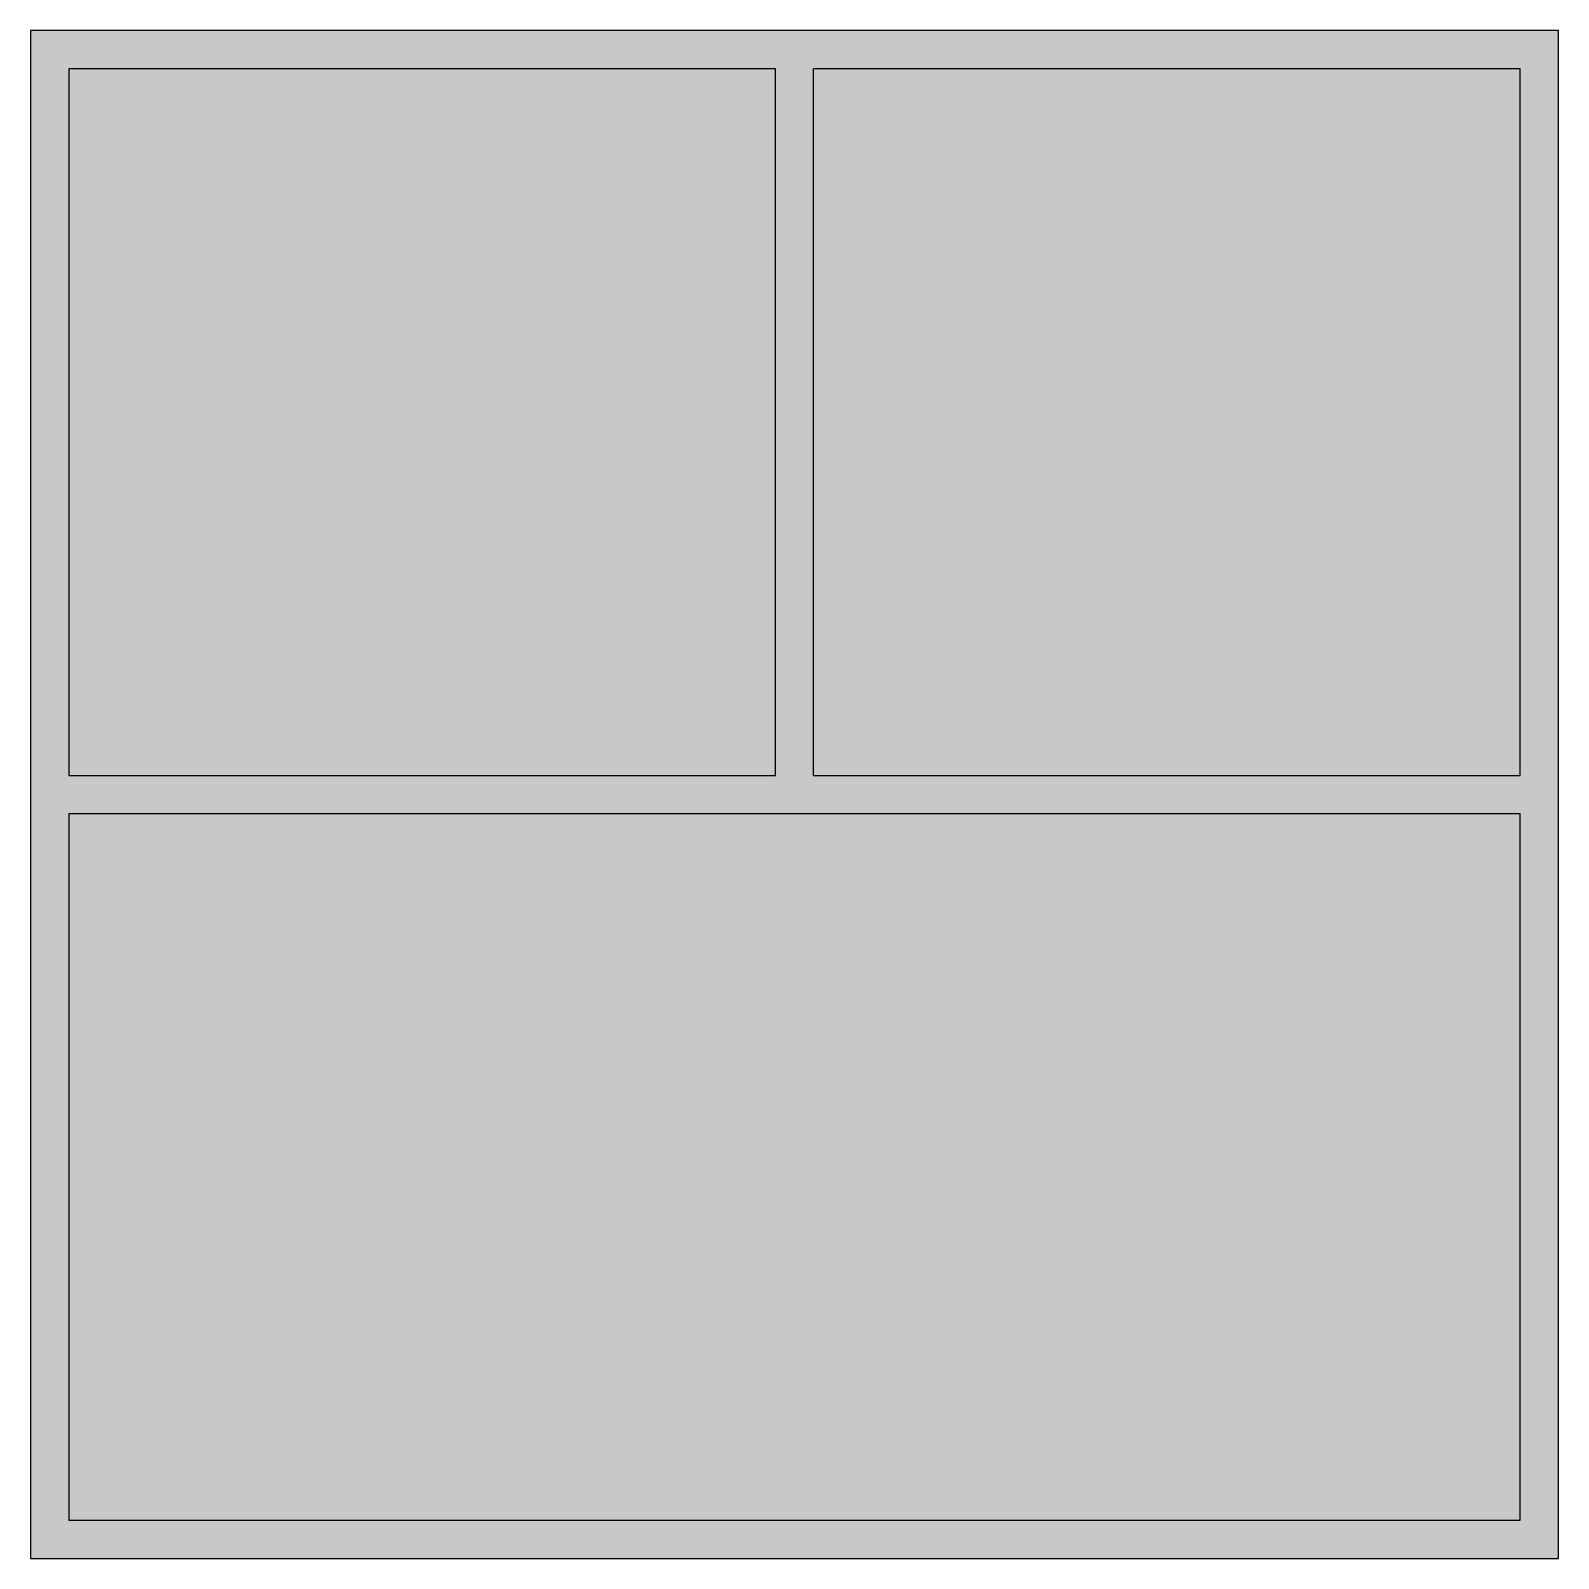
# Model space of a CAD drawing. Header units: millimetres. Extents: x -1 to 1, y -1 to 1.
import ezdxf

# ---------------------------------------------------------------- set-up
doc = ezdxf.new("R2010")
doc.units = ezdxf.units.MM

msp = doc.modelspace()

# ---------------------------------------------------------------- hatches: boundary and pattern name
h = msp.add_hatch(color=42)
h.paths.add_polyline_path([(1, 1), (-1, 1), (-1, -1), (1, -1)])
h.paths.add_polyline_path([(-0.025, 0.95), (-0.025, 0.025), (-0.95, 0.025), (-0.95, 0.95)], flags=16)
h.paths.add_polyline_path([(0.025, 0.95), (0.95, 0.95), (0.95, 0.025), (0.025, 0.025)], flags=16)
h = msp.add_hatch(color=255)
h.paths.add_polyline_path([(-0.025, 0.95), (-0.95, 0.95), (-0.95, 0.025), (-0.025, 0.025)])
h.paths.add_polyline_path([(0.95, 0.95), (0.025, 0.95), (0.025, 0.025), (0.95, 0.025)])
h.paths.add_polyline_path([(0.95, -0.025), (-0.95, -0.025), (-0.95, -0.95), (0.95, -0.95)])

# ---------------------------------------------------------------- linework, layer by layer
for p, q in [((-0.025, 0.025), (-0.025, 0.95)), ((0.025, 0.025), (0.025, 0.95)), ((-0.95, 0.025), (-0.025, 0.025)), ((0.025, 0.025), (0.95, 0.025)), ((-0.95, -0.025), (0.95, -0.025))]:
    msp.add_line(p, q)
msp.add_lwpolyline([(-1, 1), (-1, -1), (1, -1), (1, 1)], close=True)
for points in [[(-0.025, 0.95), (-0.95, 0.95), (-0.95, 0.025)], [(0.95, 0.025), (0.95, 0.95), (0.025, 0.95)], [(-0.95, -0.025), (-0.95, -0.95), (0.95, -0.95), (0.95, -0.025)]]:
    msp.add_lwpolyline(points)

doc.saveas('drawing.dxf')
